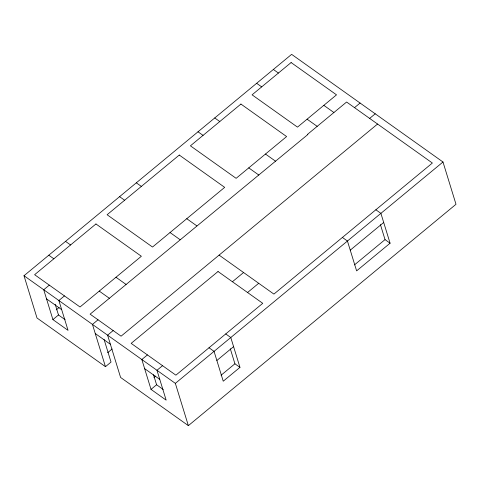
<?xml version="1.0" encoding="UTF-8"?>
<svg xmlns="http://www.w3.org/2000/svg" width="480" height="480" viewBox="0 0 480 480"><rect width="100%" height="100%" fill="white"/><g stroke="black" fill="none" stroke-linecap="round" stroke-linejoin="round"><path stroke-width="0.72" d="M104.088 339.492L111.036 362.07L105.456 366.684L37.008 318L24 275.718L291.636 54.354L442.992 162L456 204.282L188.364 425.646L120.594 377.448L107.586 335.172L113.16 330.558M49.302 285.138L43.728 289.752L52.908 319.596L68.046 330.36L58.866 300.516L64.44 295.902M56.226 309.864L59.094 307.494M52.908 319.596L58.482 314.982L55.188 304.266M98.028 319.794L92.454 324.408L105.456 366.684M354.516 107.652L360.09 103.038M369.648 118.416L375.228 113.802M377.556 124.038L121.074 336.186L90.12 314.166L307.866 134.514L307.572 134.304L346.602 102.024L432.372 163.026L273.906 294.096L219.09 255.114M107.646 352.704L112.17 348.966M232.416 281.742L243.57 272.52M147.408 354.918L141.834 359.526L151.014 389.37L166.152 400.134L156.972 370.29L162.546 365.682M247.554 292.506L258.702 283.284M153.948 377.55L155.676 376.122M151.014 389.37L156.588 384.762L153.51 374.754M188.364 425.646L175.356 383.37L442.992 162M216.864 360.48L233.586 346.644M350.25 250.152L383.706 222.48M221.076 375.228L234.918 363.78L230.304 348.774M354.462 264.9L385.032 239.616L380.418 224.61M225.738 333.936L230.784 337.524L239.964 367.368L223.236 381.204L214.056 351.36L209.01 347.772M375.852 209.772L380.898 213.36L390.078 243.204L356.622 270.876L347.442 241.032L342.396 237.444M273.366 69.468L278.412 73.056M323.82 105.348L333.906 112.524M256.638 83.298L261.684 86.886M307.092 119.184L317.184 126.36M214.74 117.954L219.786 121.542M265.482 154.044L275.574 161.22M385.032 239.616L390.078 243.204M198.012 131.79L203.058 135.378M248.754 167.88L258.846 175.056M136.314 182.826L141.36 186.414M186.762 218.706L196.854 225.882M119.586 196.662L124.632 200.25M170.04 232.542L180.126 239.718M65.526 241.374L70.566 244.962M115.974 277.26L126.066 284.436M234.918 363.78L239.964 367.368M48.798 255.21L53.844 258.798M99.246 291.096L109.338 298.272M24 275.718L175.356 383.37M46.536 298.872L61.668 309.636M95.256 333.522L110.394 344.286M144.642 368.646L159.774 379.41M58.482 314.982L65.142 319.722M156.588 384.762L163.248 389.496M95.952 223.968L34.62 274.698L80.028 306.99L141.36 256.26L95.952 223.968M179.274 155.052L107.106 214.74L152.514 247.038L224.676 187.35L179.274 155.052M240.924 104.058L190.422 145.83L236.118 178.332L286.62 136.56L240.924 104.058M291.108 62.55L252.078 94.836L297.486 127.128L336.516 94.848L291.108 62.55M218.028 271.512L131.16 343.362L175.884 375.168L262.752 303.318L218.028 271.512"/></g></svg>
